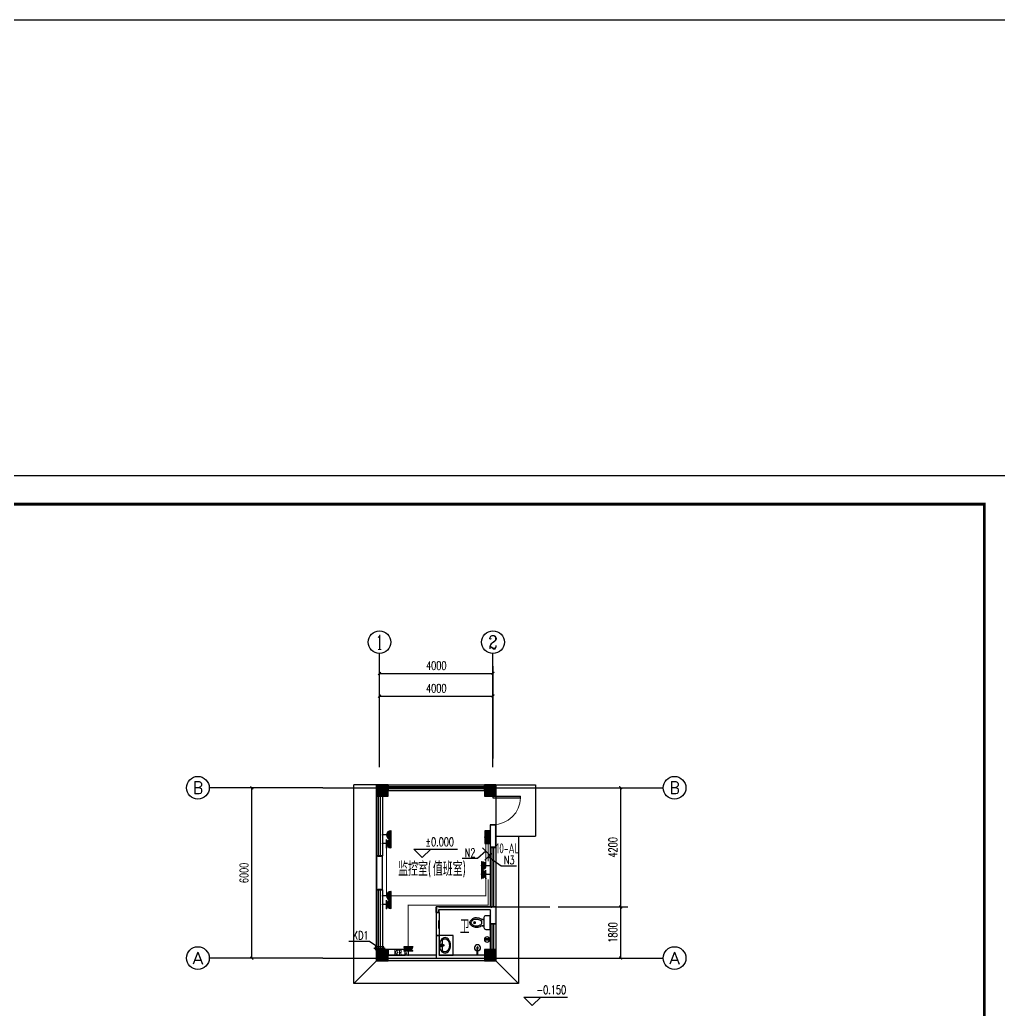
# Model space of a CAD drawing. Extents: x 5600590 to 5949977, y -428435 to -354779.
# Drawn here: x 5751979 to 5786498, y -389676 to -354779 of the extents above; entities that cross this region are included whole.
import ezdxf
from ezdxf.enums import TextEntityAlignment as Align

# ---------------------------------------------------------------- set-up
doc = ezdxf.new("R2010")
doc.units = 0
doc.header["$LTSCALE"] = 1000
doc.header["$MEASUREMENT"] = 0
doc.linetypes.add('DASH', pattern=[0.35, 0.25, -0.1])
doc.layers.get('0').update_dxf_attribs({"linetype": 'CONTINUOUS'})
doc.layers.get('Defpoints').update_dxf_attribs({"linetype": 'CONTINUOUS'})
for name, color, linetype in [('AXIS_TEXT', 7, 'CONTINUOUS'), ('DIM-照明', 3, 'CONTINUOUS'), ('EQUIP-插座', 3, 'CONTINUOUS'), ('EQUIP-箱柜', 3, 'CONTINUOUS'), ('KD', 191, 'CONTINUOUS'), ('PUB_HATCH', 8, 'CONTINUOUS'), ('PUB_TITLE', 4, 'CONTINUOUS'), ('TEL_TEXT', 7, 'CONTINUOUS'), ('WIRE-照明', 1, 'CONTINUOUS'), ('卫厨', 253, 'CONTINUOUS'), ('厨卫布置', 6, 'CONTINUOUS'), ('建筑底图', 251, 'CONTINUOUS'), ('电气文字', 7, 'CONTINUOUS')]:
    doc.layers.add(name, color=color, linetype=linetype)
doc.styles.add('_TCH_AXIS', font='COMPLEX', dxfattribs={"bigfont": 'GBCBIG'})
doc.styles.add('_TCH_DIM', font='SIMPLEX', dxfattribs={"bigfont": 'GBCBIG'})
doc.styles.add('_TCH_DIM_T3', font='SIMPLEX', dxfattribs={"width": 0.705882, "bigfont": 'GBCBIG'})
doc.styles.add('_TCH_LABEL', font='COMPLEX', dxfattribs={"bigfont": 'GBCBIG'})
doc.styles.add('_TEL_DIM', font='sceie.shx', dxfattribs={"width": 0.8, "height": 3.5, "bigfont": 'sceic.shx'})
doc.styles.add('COMPLEX', font='COMPLEX')
doc.styles.add('DIM_FONT', font='SIMPLEX', dxfattribs={"width": 0.7, "bigfont": 'GBCBIG'})
doc.styles.add('SCEI', font='sceie.shx', dxfattribs={"width": 0.75, "bigfont": 'sceic.shx'})
doc.styles.add('schuco', font='sceie.shx', dxfattribs={"width": 0.7, "bigfont": 'sceic.shx'})
doc.dimstyles.new('_TCH_ARCH&&100', dxfattribs={"dimtxt": 297.5, "dimasz": 100, "dimexe": 250, "dimexo": 300, "dimgap": 126.25, "dimtad": 1, "dimdec": 0, "dimzin": 0, "dimdsep": 46, "dimtxsty": '_TCH_DIM_T3', "dimblk": 'ARCHTICK', "dimcen": 0.09, "dimclrt": 7, "dimazin": 2, "dimtfac": 1, "dimtdec": 0, "dimtix": 1, "dimtmove": 2, "dimatfit": 3, "dimfxl": 0, "dimtolj": 1, "dimtzin": 0, "dimarcsym": 0})

# ---------------------------------------------------------------- blocks, each defined once
blk = doc.blocks.new('_AXISO')
blk.add_circle((0, 0), 0.5)
at = {"layer": 'AXIS_TEXT', "style": 'COMPLEX', "width": 1.041667}
blk.add_attdef('A', text='', height=0.56, dxfattribs=at).set_placement((-0.25, -0.28), (0.25, -0.28), align=Align.FIT)
blk = doc.blocks.new('$TwtSys$00000139')
at = {"color": 7}
for p, q in [((-19, 92, 0), (-19, -92, 0)), ((19, 92, 0), (19, -92, 0))]:
    blk.add_line(p, q, dxfattribs=at)
blk.add_circle((0, 0, 0), 93.8)
blk = doc.blocks.new('$plan$00000379')
at = {"layer": '卫厨'}
for p, q in [((-575, 18), (-536, 18)), ((-572, 18), (-572, 18)), ((-536, -22), (-576, -21))]:
    blk.add_line(p, q, dxfattribs=at)
for points in [[(-285, -110, -0.082371), (-434, -171, -0.174047), (-592, -152, -0.152847), (-702, -46, -0.25487), (-702, 46, -0.135193), (-607, 144, -0.19268), (-434, 171, -0.066715), (-320, 128, 0.008412), (-285, 110), (-220, 110), (-220, -110)], [(-307, -1, -0.073764), (-317, -64, -0.219411), (-337, -85, -0.018016), (-436, -122, -0.163008), (-533, -122, -0.084559), (-606, -92, -0.185519), (-666, -26, -0.252786), (-658, 39, -0.083694), (-606, 90, -0.078323), (-556, 115, -0.086951), (-477, 126, -0.071278), (-416, 114, -0.021719), (-371, 97, 0.016169), (-337, 83, -0.158768), (-324, 73, -0.168814), (-308, 12)]]:
    blk.add_lwpolyline(points, format="xyb", close=True, dxfattribs=at)
for points in [[(-220, 110), (-285, 110)], [(-220, 175), (-220, -175)], [(0, 240), (-155, 240)], [(0, -240), (0, 240)], [(-285, -110), (-220, -110)], [(-155, -240), (0, -240)]]:
    blk.add_lwpolyline(points, dxfattribs=at)
for points in [[(-155, 240, 0.414214), (-220, 175, 0.414214)], [(-220, -175, 0.414214), (-155, -240, 0.414214)]]:
    blk.add_lwpolyline(points, format="xyb", dxfattribs=at)
for centre, radius, start, end in [((-549, -3), 33.2, 100.0495, 259.9505), ((-536, -2), 20, 270, 90)]:
    blk.add_arc(centre, radius, start, end, dxfattribs=at)
blk = doc.blocks.new('$plan$00001626')
at = {"layer": '卫厨'}
blk.add_line((-10, 0), (10, 0), dxfattribs=at)
for points in [[(-124, 0), (133, 0)], [(-10, 0), (-10, -263)], [(10, 0), (10, -263)]]:
    blk.add_lwpolyline(points, dxfattribs=at)
for centre, radius, start, end in [((0, -262), 108, 95.306, 84.694), ((0, -262), 28.3, 110.6725, 69.3275), ((0, -260), 10.5, 197.2381, 342.7619)]:
    blk.add_arc(centre, radius, start, end, dxfattribs=at)
blk = doc.blocks.new('$lvtry$00000195')
at = {"color": 0}
for p, q in [((-165, -91), (-34, -91)), ((-17, -58), (-17, -48)), ((-16, -91), (-11, -91)), ((11, -91), (165, -91)), ((17, -58), (17, -48))]:
    blk.add_line(p, q, dxfattribs=at)
blk.add_lwpolyline([(273, -195, -0.132138), (254, -266, -0.106661), (193, -332, -0.083339), (108, -374, -0.072039), (0, -389, -0.072039), (-108, -374, -0.083339), (-193, -332, -0.106661), (-254, -266, -0.132138), (-273, -195, -0.132138), (-254, -124, -0.106661), (-193, -57, -0.083339), (-108, -16, -0.072039), (0, 0, -0.072039), (108, -16, -0.083339), (193, -57, -0.106661), (254, -124, -0.132138)], format="xyb", close=True, dxfattribs=at)
blk.add_circle((0, -58), 16.7, dxfattribs=at)
for centre, radius, start, end in [((-131, -195), 101, 149.8906, 180), ((-131, -195), 101, 180, 210.1094), ((-68, -231), 174, 128.9257, 149.8906), ((-68, -158), 174, 210.1094, 234.4623), ((-165, -111), 20, 90, 128.9257), ((-27, -100), 245, 234.4623, 253.5183), ((0, -9), 340, 253.5183, 270), ((-40, -49), 10.1, 106.6096, 258.1648), ((-64, 218), 259, 274.7069, 282.3732), ((-75, -228), 173, 71.36, 79.1873), ((-29, -95), 6.77, 155.344, 308.3224), ((-171, 3), 166, 324.8411, 338.1337), ((-171, 3), 170, 324.8411, 331.3523), ((-29, -95), 3.37, 155.344, 308.3224), ((100, -210), 170, 132.3141, 138.8253), ((100, -210), 166, 125.5327, 138.8253), ((0, -131), 25, 112.516, 67.484), ((-12, -74), 10.6, 201.8924, 261.774), ((0, -48), 16.7, 0, 180), ((-381, -131), 372, 2.3982, 6.7627), ((0, -111), 9.9, 201.7837, 338.2163), ((0, -9), 340, 270, 286.4817), ((64, 218), 259, 257.6268, 265.2931), ((381, -131), 372, 170.1008, 177.6018), ((75, -228), 173, 100.8127, 110.4191), ((40, -49), 10.1, 281.8352, 73.3904), ((27, -100), 245, 286.4817, 305.5377), ((165, -111), 20, 51.0743, 90), ((165, -111), 20, 51.0743, 90), ((68, -158), 174, 305.5377, 329.8906), ((68, -231), 174, 30.1094, 51.0743), ((131, -195), 101, 0, 30.1094), ((131, -195), 101, 329.8906, 0)]:
    blk.add_arc(centre, radius, start, end, dxfattribs=at)
for p in [(0, -58), (0, -131)]:
    blk.add_point(p, dxfattribs=at)
blk = doc.blocks.new('2sgfsgfgsfdgfsdgsdgfs')
at = {"layer": '厨卫布置'}
blk.add_lwpolyline([(0, -600), (200, -600), (200, 0), (0, 0)], close=True, dxfattribs=at)
at = {"layer": '厨卫布置', "style": 'DIM_FONT', "width": 0.5625}
blk.add_text('KFR', height=150, rotation=90, dxfattribs=at).set_placement((177, -383))
blk = doc.blocks.new('kk')
at = {"linetype": 'DASH', "ltscale": 0.5}
blk.add_wipeout([(-50, -150), (-50, 150), (50, 150), (50, -150)], dxfattribs=at).dxf.layer = 'KD'
at = {"layer": 'KD', "linetype": 'DASH', "ltscale": 0.5}
blk.add_line((0, -200), (0, 200), dxfattribs=at)
blk.add_lwpolyline([(-50, -150), (-50, 150), (50, 150), (50, -150)], close=True, dxfattribs=at)
at = {"layer": 'KD'}
blk.add_lwpolyline([(-50, -150), (-50, 150), (50, 150), (50, -150)], close=True, dxfattribs=at)
blk = doc.blocks.new('_ArchTick')
at = {"color": 0, "linetype": 'ByBlock', "const_width": 0.4}
blk.add_lwpolyline([(-0.5, -0.5), (0.5, 0.5)], dxfattribs=at)
blk = doc.blocks.new('*D83')
at = {"layer": 'Defpoints', "color": 0, "transparency": 16777216}
for p in [(5768657, -377808), (5764657, -381108), (5768657, -381108)]:
    blk.add_point(p, dxfattribs=at)
at = {"layer": '建筑底图', "color": 0, "lineweight": -2, "transparency": 16777216}
for p, q in [((5764657, -380808), (5764657, -377558)), ((5768657, -380808), (5768657, -377558)), ((5764657, -377808), (5768657, -377808))]:
    blk.add_line(p, q, dxfattribs=at)
at = {"layer": '建筑底图', "color": 0, "lineweight": -2, "transparency": 16777216, "xscale": 100, "yscale": 100, "zscale": 100, "rotation": 180}
blk.add_blockref('_ArchTick', (5764657, -377808), dxfattribs=at)
at = {"layer": '建筑底图', "color": 0, "lineweight": -2, "transparency": 16777216, "xscale": 100, "yscale": 100, "zscale": 100}
blk.add_blockref('_ArchTick', (5768657, -377808), dxfattribs=at)
at = {"layer": '建筑底图', "color": 7, "transparency": 16777216, "insert": (5766657, -377533), "char_height": 297.5, "attachment_point": 5, "style": '_TCH_DIM_T3'}
blk.add_mtext('\\A1;4000', dxfattribs=at)
blk = doc.blocks.new('*D84')
at = {"layer": 'Defpoints', "color": 0, "transparency": 16777216}
for p in [(5768657, -378608), (5764657, -381108), (5768657, -381108)]:
    blk.add_point(p, dxfattribs=at)
at = {"layer": '建筑底图', "color": 0, "lineweight": -2, "transparency": 16777216}
for p, q in [((5764657, -380808), (5764657, -378358)), ((5764657, -378608), (5768657, -378608)), ((5768657, -380808), (5768657, -378358))]:
    blk.add_line(p, q, dxfattribs=at)
at = {"layer": '建筑底图', "color": 0, "lineweight": -2, "transparency": 16777216, "xscale": 100, "yscale": 100, "zscale": 100, "rotation": 180}
blk.add_blockref('_ArchTick', (5764657, -378608), dxfattribs=at)
at = {"layer": '建筑底图', "color": 0, "lineweight": -2, "transparency": 16777216, "xscale": 100, "yscale": 100, "zscale": 100}
blk.add_blockref('_ArchTick', (5768657, -378608), dxfattribs=at)
at = {"layer": '建筑底图', "color": 7, "transparency": 16777216, "insert": (5766657, -378333), "char_height": 297.5, "attachment_point": 5, "style": '_TCH_DIM_T3'}
blk.add_mtext('\\A1;4000', dxfattribs=at)
blk = doc.blocks.new('*D89')
at = {"layer": 'Defpoints', "color": 0, "transparency": 16777216}
for p in [(5760157, -381839), (5762657, -381839), (5762657, -387839)]:
    blk.add_point(p, dxfattribs=at)
at = {"layer": '建筑底图', "color": 0, "lineweight": -2, "transparency": 16777216}
for p, q in [((5762357, -381839), (5759907, -381839)), ((5760157, -387839), (5760157, -381839)), ((5762357, -387839), (5759907, -387839))]:
    blk.add_line(p, q, dxfattribs=at)
at = {"layer": '建筑底图', "color": 0, "lineweight": -2, "transparency": 16777216, "xscale": 100, "yscale": 100, "zscale": 100}
for p, rotation in [((5760157, -381839), 90), ((5760157, -387839), 270)]:
    blk.add_blockref('_ArchTick', p, dxfattribs=dict(at, rotation=rotation))
at = {"layer": '建筑底图', "color": 7, "transparency": 16777216, "insert": (5759882, -384839), "char_height": 297.5, "attachment_point": 5, "rotation": 90, "style": '_TCH_DIM_T3'}
blk.add_mtext('\\A1;6000', dxfattribs=at)
blk = doc.blocks.new('*D90')
at = {"layer": 'Defpoints', "color": 0, "transparency": 16777216}
for p in [(5770657, -386039), (5773157, -386039), (5770657, -387839)]:
    blk.add_point(p, dxfattribs=at)
at = {"layer": '建筑底图', "color": 0, "lineweight": -2, "transparency": 16777216}
for p, q in [((5770957, -386039), (5773407, -386039)), ((5773157, -387839), (5773157, -386039)), ((5770957, -387839), (5773407, -387839))]:
    blk.add_line(p, q, dxfattribs=at)
at = {"layer": '建筑底图', "color": 0, "lineweight": -2, "transparency": 16777216, "xscale": 100, "yscale": 100, "zscale": 100}
for p, rotation in [((5773157, -386039), 90), ((5773157, -387839), 270)]:
    blk.add_blockref('_ArchTick', p, dxfattribs=dict(at, rotation=rotation))
at = {"layer": '建筑底图', "color": 7, "transparency": 16777216, "insert": (5772882, -386939), "char_height": 297.5, "attachment_point": 5, "rotation": 90, "style": '_TCH_DIM_T3'}
blk.add_mtext('\\A1;1800', dxfattribs=at)
blk = doc.blocks.new('*D91')
at = {"layer": 'Defpoints', "color": 0, "transparency": 16777216}
for p in [(5770657, -381839), (5773157, -381839), (5770657, -386039)]:
    blk.add_point(p, dxfattribs=at)
at = {"layer": '建筑底图', "color": 0, "lineweight": -2, "transparency": 16777216}
for p, q in [((5770957, -381839), (5773407, -381839)), ((5773157, -386039), (5773157, -381839)), ((5770957, -386039), (5773407, -386039))]:
    blk.add_line(p, q, dxfattribs=at)
at = {"layer": '建筑底图', "color": 0, "lineweight": -2, "transparency": 16777216, "xscale": 100, "yscale": 100, "zscale": 100}
for p, rotation in [((5773157, -381839), 90), ((5773157, -386039), 270)]:
    blk.add_blockref('_ArchTick', p, dxfattribs=dict(at, rotation=rotation))
at = {"layer": '建筑底图', "color": 7, "transparency": 16777216, "insert": (5772882, -383939), "char_height": 297.5, "attachment_point": 5, "rotation": 90, "style": '_TCH_DIM_T3'}
blk.add_mtext('\\A1;4200', dxfattribs=at)
blk = doc.blocks.new('$WINLIB2D$00000001')
at = {"color": 0}
for points in [[(-0.5, 0.5), (-0.5, -0.5)], [(-0.5, 0.5), (0.5, 0.5)], [(0.5, -0.5), (0.5, 0.5)], [(0.5, 0.167), (-0.5, 0.167)], [(0.5, -0.167), (-0.5, -0.167)], [(-0.5, -0.5), (0.5, -0.5)]]:
    blk.add_lwpolyline(points, dxfattribs=at)
blk = doc.blocks.new('$DorLib2D$00000129')
at = {"color": 0, "linetype": 'Continuous'}
for p, q in [((-0.5, 0.545), (-0.5, 0.687)), ((-0.5, 0.687), (0.5, 0.687)), ((0.5, 0.545), (-0.5, 0.545)), ((-0.5, 0.5), (-0.5, 0.545)), ((-0.2, 0.437), (0.158, 0.437)), ((0.08, 0.341), (0.08, 0.437)), ((0.158, 0.437), (0.08, 0.341)), ((0.5, 0.687), (0.5, 0.545)), ((0.5, 0.5), (0.5, 0.545))]:
    blk.add_line(p, q, dxfattribs=at)
blk = doc.blocks.new('$DorLib2D$00000001')
for p, q in [((0.45, 0.975), (0.5, 0.975)), ((0.45, 0), (0.45, 0.975)), ((0.5, 0), (0.5, 0.975)), ((0.5, 0), (0.45, 0))]:
    blk.add_line(p, q)
at = {"lineweight": 13}
blk.add_arc((0.475, 0), 0.975, 91.4693, 180, dxfattribs=at)
blk = doc.blocks.new('_FZH')
blk.add_lwpolyline([(-0.5, -0.5), (0.5, -0.5), (0.5, 0.5), (-0.5, 0.5)], close=True)
at = {"layer": 'PUB_HATCH'}
blk.add_solid([(-0.5, -0.5), (0.5, -0.5), (-0.5, 0.5), (0.5, 0.5)], dxfattribs=at)
blk = doc.blocks.new('$equip$00001848')
for p, q in [((-0.5, 1.05), (-0.5, 1)), ((-0.5, 1), (0.5, 1)), ((0, 0.5), (0, 0)), ((0.5, 1.05), (0.5, 1)), ((0.51, 1.05), (0.51, 1)), ((0.51, 1), (1.51, 1)), ((1.51, 0.5), (0.51, 0.5)), ((1.01, 0.5), (1.01, 0)), ((1.51, 1.05), (1.51, 1))]:
    blk.add_line(p, q)
for centre in [(0, 1), (1.01, 1)]:
    blk.add_arc(centre, 0.5, 180, 0)
for p in [(0, 1), (0, 0), (1.01, 1), (1.01, 0), (1.51, 0.5)]:
    blk.add_point(p)
for points in [[(0.43, 0.75), (-0.43, 0.75), (0.5, 1), (-0.5, 1)], [(0.25, 0.57), (-0.25, 0.57), (0.43, 0.75), (-0.43, 0.75)], [(0, 0.5), (0, 0.5), (0.25, 0.57), (-0.25, 0.57)], [(1.45, 0.75), (0.58, 0.75), (1.51, 1), (0.51, 1)], [(1.26, 0.57), (0.76, 0.57), (1.45, 0.75), (0.58, 0.75)], [(1.01, 0.5), (1.01, 0.5), (1.26, 0.57), (0.76, 0.57)]]:
    blk.add_solid(points)
at = {"layer": 'TEL_TEXT', "style": '_TEL_DIM', "flags": 1}
blk.add_attdef('A', text='', height=0.00002, dxfattribs=at).set_placement((0, 0), align=Align.MIDDLE_CENTER)
blk = doc.blocks.new('$equip$00001764')
for p, q in [((-0.5, 1.05), (-0.5, 1)), ((-0.5, 1), (0.5, 1)), ((0.5, 0.5), (-0.5, 0.5)), ((0, 0.5), (0, 0)), ((0.5, 1.05), (0.5, 1))]:
    blk.add_line(p, q)
blk.add_arc((0, 1), 0.5, 180, 0)
for p in [(-0.5, 0.5), (0, 0), (0.5, 0.5)]:
    blk.add_point(p)
for points in [[(0.43, 0.75), (-0.43, 0.75), (0.5, 1), (-0.5, 1)], [(0.25, 0.57), (-0.25, 0.57), (0.43, 0.75), (-0.43, 0.75)], [(0, 0.5), (0, 0.5), (0.25, 0.57), (-0.25, 0.57)]]:
    blk.add_solid(points)
at = {"color": 7, "style": '_TEL_DIM'}
blk.add_attdef('$TEXT$', text='', height=0.4, dxfattribs=at).set_placement((0.3, 0.21), align=Align.MIDDLE_CENTER)
at = {"color": 7, "style": '_TEL_DIM', "flags": 1}
blk.add_attdef('A', text='', height=0.00002, dxfattribs=at).set_placement((0, 0), align=Align.MIDDLE_CENTER)
blk = doc.blocks.new('*X111')
at = {"color": 0}
for p, q in [((-250, 33), (-83, 200)), ((-250, 68), (-118, 200)), ((-250, 104), (-154, 200)), ((-250, 139), (-189, 200)), ((-250, 174), (-224, 200)), ((-247, 0), (-47, 200)), ((-212, 0), (-12, 200)), ((-177, 0), (23, 200)), ((-141, 0), (59, 200)), ((-106, 0), (94, 200)), ((-71, 0), (129, 200)), ((-35, 0), (165, 200)), ((0, 0), (200, 200)), ((35, 0), (235, 200)), ((71, 0), (250, 179)), ((106, 0), (250, 144)), ((141, 0), (250, 109)), ((177, 0), (250, 73)), ((212, 0), (250, 38)), ((247, 0), (250, 3))]:
    blk.add_line(p, q, dxfattribs=at)
blk = doc.blocks.new('$equip$00002943')
for p, q in [((-0.75, 0.6), (-0.75, 0)), ((0.75, 0.6), (-0.75, 0.6)), ((-0.75, 0), (0.75, 0)), ((0.75, 0), (0.75, 0.6))]:
    blk.add_line(p, q)
for points, const_width in [([(-0.75, 0.3), (0.75, 0.3)], 0.6), ([(-0.75, 0.6), (-0.75, 0), (0.75, 0), (0.75, 0.6), (-0.75, 0.6), (-0.75, 0)], 0.0667)]:
    blk.add_lwpolyline(points, dxfattribs=dict(const_width=const_width))
for p in [(-0.75, 0.3), (0, 0.6), (0, 0), (0.75, 0.3)]:
    blk.add_point(p)
at = {"xscale": 0.00300000000061118, "yscale": 0.00300000000061118, "zscale": 0.00300000000061118}
blk.add_blockref('*X111', (0, 0), dxfattribs=at)
at = {"color": 7, "style": '_TEL_DIM', "flags": 1}
for tag in ['A', 'REMARK']:
    blk.add_attdef(tag, text='', height=0.00002, dxfattribs=at).set_placement((0, 0), align=Align.MIDDLE_CENTER)

msp = doc.modelspace()

# ---------------------------------------------------------------- hatches: boundary and pattern name
at = {"layer": '建筑底图'}
for points in [[(5764956.6, -381739.4), (5764556.6, -381739.4), (5764596.6, -381779.4), (5764916.6, -381779.4)], [(5764556.6, -381739.4), (5764556.6, -382139.4), (5764596.6, -382099.4), (5764596.6, -381779.4)], [(5764956.6, -382139.4), (5764956.6, -381739.4), (5764916.6, -381779.4), (5764916.6, -382099.4)], [(5768756.6, -381739.4), (5768356.6, -381739.4), (5768396.6, -381779.4), (5768716.6, -381779.4)], [(5768356.6, -381739.4), (5768356.6, -382139.4), (5768396.6, -382099.4), (5768396.6, -381779.4)], [(5768756.6, -382139.4), (5768756.6, -381739.4), (5768716.6, -381779.4), (5768716.6, -382099.4)], [(5764556.6, -382139.4), (5764956.6, -382139.4), (5764916.6, -382099.4), (5764596.6, -382099.4)], [(5768356.6, -382139.4), (5768756.6, -382139.4), (5768716.6, -382099.4), (5768396.6, -382099.4)], [(5768556.6, -383139.4), (5768556.6, -383939.4), (5768596.6, -383899.4), (5768596.6, -383179.4)], [(5768756.6, -383139.4), (5768556.6, -383139.4), (5768596.6, -383179.4), (5768716.6, -383179.4)], [(5768756.6, -383939.4), (5768756.6, -383139.4), (5768716.6, -383179.4), (5768716.6, -383899.4)], [(5768556.6, -383939.4), (5768756.6, -383939.4), (5768716.6, -383899.4), (5768596.6, -383899.4)], [(5764756.6, -384239.4), (5764556.6, -384239.4), (5764596.6, -384279.4), (5764716.6, -384279.4)], [(5764556.6, -384239.4), (5764556.6, -385439.4), (5764596.6, -385399.4), (5764596.6, -384279.4)], [(5764756.6, -385439.4), (5764756.6, -384239.4), (5764716.6, -384279.4), (5764716.6, -385399.4)], [(5764556.6, -385439.4), (5764756.6, -385439.4), (5764716.6, -385399.4), (5764596.6, -385399.4)], [(5768556.6, -386039.4), (5766656.6, -386039.4), (5766696.6, -386079.4), (5768596.6, -386079.4)], [(5766656.6, -386239.4), (5766656.6, -386039.4), (5766696.6, -386079.4), (5766696.6, -386239.4)], [(5766656.6, -386239.4), (5766756.6, -386239.4), (5766756.6, -386199.4), (5766656.6, -386199.4)], [(5768556.6, -386139.4), (5766756.6, -386139.4), (5766716.6, -386099.4), (5768596.6, -386099.4)], [(5766756.6, -386239.4), (5766756.6, -386139.4), (5766716.6, -386099.4), (5766716.6, -386239.4)], [(5768556.6, -386039.4), (5768596.6, -386079.4), (5768716.6, -386039.4)], [(5768556.6, -386139.4), (5768556.6, -386639.4), (5768596.6, -386639.4), (5768596.6, -386099.4)], [(5768756.6, -386039.4), (5768756.6, -386639.4), (5768716.6, -386639.4), (5768716.6, -386039.4)], [(5768756.6, -386639.4), (5768556.6, -386639.4), (5768556.6, -386599.4), (5768756.6, -386599.4)], [(5766656.6, -387039.4), (5766656.6, -387739.4), (5766696.6, -387779.4), (5766696.6, -387039.4)], [(5766756.6, -387039.4), (5766656.6, -387039.4), (5766656.6, -387079.4), (5766756.6, -387079.4)], [(5766756.6, -387039.4), (5766756.6, -387739.4), (5766716.6, -387779.4), (5766716.6, -387039.4)], [(5768756.6, -387539.4), (5768356.6, -387539.4), (5768396.6, -387579.4), (5768716.6, -387579.4)], [(5768356.6, -387539.4), (5768356.6, -387939.4), (5768396.6, -387899.4), (5768396.6, -387579.4)], [(5768756.6, -387939.4), (5768756.6, -387539.4), (5768716.6, -387579.4), (5768716.6, -387899.4)], [(5764556.6, -387939.4), (5764956.6, -387939.4), (5764916.6, -387899.4), (5764596.6, -387899.4)], [(5764956.6, -387739.4), (5764956.6, -387779.4), (5766696.6, -387779.4), (5766656.6, -387739.4)], [(5764956.6, -387899.4), (5764956.6, -387939.4), (5766656.6, -387939.4), (5766656.6, -387899.4)], [(5767156.6, -387939.4), (5766656.6, -387939.4), (5766656.6, -387899.4), (5767156.6, -387899.4)], [(5767156.6, -387739.4), (5766756.6, -387739.4), (5766716.6, -387779.4), (5767156.6, -387779.4)], [(5768356.6, -387779.4), (5768356.6, -387739.4), (5767156.6, -387739.4), (5767156.6, -387779.4)], [(5768356.6, -387939.4), (5768356.6, -387899.4), (5767156.6, -387899.4), (5767156.6, -387939.4)], [(5768356.6, -387939.4), (5768756.6, -387939.4), (5768716.6, -387899.4), (5768396.6, -387899.4)]]:
    msp.add_hatch(color=256, dxfattribs=at).paths.add_polyline_path(points)

# ---------------------------------------------------------------- linework, layer by layer
at = {"layer": 'DIM-照明', "color": 0}
for p, q in [((5768530.3, -384198.4), (5768282.8, -383950.9)), ((5768615.3, -384138.4), (5768367.8, -384385.9))]:
    msp.add_line(p, q, dxfattribs=at)
for points in [[(5768406.6, -384074.6), (5768107.6, -384328.7)], [(5768107.6, -384328.7), (5767572.6, -384328.7)], [(5768491.6, -384262.1), (5768949.4, -384586.1)], [(5768949.4, -384586.1), (5769484.4, -384586.1)]]:
    msp.add_lwpolyline(points, dxfattribs=at)
at = {"layer": 'PUB_TITLE', "color": 4}
msp.add_lwpolyline([(5727572.9, -412847.7), (5786972.9, -412847.7), (5786972.9, -370847.7), (5727572.9, -370847.7)], close=True, dxfattribs=at)
at = {"layer": 'PUB_TITLE', "color": 4, "const_width": 100}
msp.add_lwpolyline([(5730072.9, -411847.7), (5785972.9, -411847.7), (5785972.9, -371847.7), (5730072.9, -371847.7)], close=True, dxfattribs=at)
at = {"layer": 'WIRE-照明', "color": 1, "const_width": 35}
for points in [[(5768406.6, -384581.6), (5768406.6, -383805.7)], [(5768491.6, -384427.6), (5768491.6, -383805.7)], [(5764906.6, -385643.8), (5764906.6, -383956.8)], [(5765056.6, -385643.8), (5768406.6, -385643.8), (5768406.6, -385037.4)], [(5768491.6, -385066), (5768491.6, -385979.2), (5765672.5, -385979.2), (5765672.5, -387440.3)]]:
    msp.add_lwpolyline(points, dxfattribs=at)
at = {"layer": '建筑底图'}
for p, q in [((5764656.6, -381107.7), (5764656.6, -377107.7)), ((5768656.6, -381107.7), (5768656.6, -377107.7)), ((5764556.6, -381739.4), (5763756.6, -381739.4)), ((5763756.6, -388739.4), (5763756.6, -381739.4)), ((5768756.6, -381739.4), (5770156.6, -381739.4)), ((5770156.6, -381739.4), (5770156.6, -383539.4)), ((5762656.6, -381839.4), (5758656.6, -381839.4)), ((5762656.6, -381839.4), (5770656.6, -381839.4)), ((5770656.6, -381839.4), (5774656.6, -381839.4)), ((5768756.6, -382139.4), (5768756.6, -383139.4)), ((5768556.6, -383139.4), (5768556.6, -383939.4)), ((5768756.6, -383139.4), (5768556.6, -383139.4)), ((5768756.6, -383939.4), (5768756.6, -383139.4)), ((5768756.6, -383539.4), (5770156.6, -383539.4)), ((5769556.6, -383539.4), (5769556.6, -388739.4)), ((5766164, -384298.2), (5765864, -383998.2)), ((5765864, -383998.2), (5767404.2, -383998.2)), ((5766164, -384298.2), (5766464, -383998.2)), ((5768556.6, -383939.4), (5768756.6, -383939.4)), ((5764756.6, -384239.4), (5764556.6, -384239.4)), ((5764556.6, -384239.4), (5764556.6, -385439.4)), ((5764756.6, -385439.4), (5764756.6, -384239.4)), ((5764556.6, -385439.4), (5764756.6, -385439.4)), ((5766656.6, -386039.4), (5766656.6, -387839.4)), ((5768556.6, -386039.4), (5766656.6, -386039.4)), ((5766656.6, -386239.4), (5766656.6, -386039.4)), ((5766656.6, -386239.4), (5766756.6, -386239.4)), ((5766756.6, -386039.4), (5770656.6, -386039.4)), ((5768556.6, -386139.4), (5766756.6, -386139.4)), ((5766756.6, -386239.4), (5766756.6, -386139.4)), ((5768556.6, -386039.4), (5768756.6, -386039.4)), ((5768556.6, -386139.4), (5768556.6, -386639.4)), ((5768756.6, -386039.4), (5768756.6, -386639.4)), ((5764556.6, -386539.4), (5764526.6, -386539.4)), ((5768756.6, -386639.4), (5768556.6, -386639.4)), ((5766656.6, -387039.4), (5766656.6, -387739.4)), ((5766756.6, -387039.4), (5766656.6, -387039.4)), ((5766756.6, -387039.4), (5766756.6, -387739.4)), ((5762656.6, -387839.4), (5758656.6, -387839.4)), ((5762656.6, -387839.4), (5770656.6, -387839.4)), ((5764556.6, -387939.4), (5763756.6, -388739.4)), ((5766656.6, -387739.4), (5764956.6, -387739.4)), ((5766656.6, -387939.4), (5764956.6, -387939.4)), ((5767156.6, -387939.4), (5766656.6, -387939.4)), ((5767156.6, -387739.4), (5766756.6, -387739.4)), ((5768356.6, -387739.4), (5767156.6, -387739.4)), ((5768356.6, -387939.4), (5767156.6, -387939.4)), ((5768756.6, -387939.4), (5769556.6, -388739.4)), ((5770656.6, -387839.4), (5774656.6, -387839.4)), ((5769556.6, -388739.4), (5763756.6, -388739.4)), ((5770040.5, -389513), (5769740.5, -389213)), ((5769740.5, -389213), (5771280.7, -389213)), ((5770040.5, -389513), (5770340.5, -389213))]:
    msp.add_line(p, q, dxfattribs=at)
msp.add_lwpolyline([(5764556.6, -387939.4), (5764556.6, -381739.4), (5768756.6, -381739.4), (5768756.6, -387939.4)], close=True, dxfattribs=at)
for points in [[(5763571.9, -387249.7), (5764304.2, -387249.7), (5764666.4, -387489.4)], [(5766756.6, -387739.4), (5767256.6, -387739.4), (5767256.6, -387039.4), (5766756.6, -387039.4)]]:
    msp.add_lwpolyline(points, dxfattribs=at)
at = {"layer": '建筑底图', "const_width": 40}
msp.add_lwpolyline([(5764649.8, -387478.3, 1), (5764683.1, -387500.4, 1)], format="xyb", close=True, dxfattribs=at)

# ---------------------------------------------------------------- block references
at = {"layer": 'EQUIP-插座', "yscale": 300, "zscale": 300}
for p, xscale, rotation in [((5764756.6, -383503.1), 300, 270), ((5768556.6, -384583.6), -300, 90), ((5764756.6, -385643.8), 300, 270)]:
    msp.add_blockref('$equip$00001848', p, dxfattribs=dict(at, xscale=xscale, rotation=rotation))
at = {"layer": 'EQUIP-插座'}
ref = msp.add_blockref('$equip$00001764', (5765672.5, -387740.3), dxfattribs=dict(at, xscale=-300, yscale=300, zscale=300))
ref.add_attrib('$TEXT$', 'K', dxfattribs={"layer": '0', "color": 7, "height": 120, "rotation": 180, "style": '_TEL_DIM'}).set_placement((5765581.6, -387681.3), align=Align.MIDDLE_CENTER)
at = {"layer": 'EQUIP-箱柜', "xscale": 300, "yscale": 300, "zscale": 300, "rotation": 90}
msp.add_blockref('$equip$00002943', (5768552.9, -383580.7), dxfattribs=at)
at = {"layer": '建筑底图'}
ref = msp.add_blockref('_AXISO', (5764656.6, -376707.7), dxfattribs=dict(at, xscale=800, yscale=800, zscale=800))
ref.add_attrib('A', '1', dxfattribs={"layer": 'AXIS_TEXT', "color": 0, "height": 514.7, "style": '_TCH_AXIS'}).set_placement((5764546.3, -376965.1), (5764766.9, -376965.1), align=Align.FIT)
ref = msp.add_blockref('_AXISO', (5768656.6, -376707.7), dxfattribs=dict(at, xscale=800, yscale=800, zscale=800))
ref.add_attrib('A', '2', dxfattribs={"layer": 'AXIS_TEXT', "color": 0, "height": 465.9, "style": '_TCH_AXIS'}).set_placement((5768501.3, -376940.7), (5768811.9, -376940.7), align=Align.FIT)
ref = msp.add_blockref('_AXISO', (5758256.6, -381839.4), dxfattribs=dict(at, xscale=800, yscale=800, zscale=800))
ref.add_attrib('A', 'B', dxfattribs={"layer": 'AXIS_TEXT', "color": 0, "height": 435.3, "style": '_TCH_AXIS'}).set_placement((5758080.4, -382057), (5758432.8, -382057), align=Align.FIT)
for name, p, xscale, yscale, zscale, rotation in [('_FZH', (5764756.6, -381939.4), 400, 400, 400, 180), ('_FZH', (5768556.6, -381939.4), 400, 400, 400, 180), ('$WINLIB2D$00000001', (5764656.6, -383189.4), -2100, -200.0000007003546, -2100, 90.00000000007115), ('$DorLib2D$00000001', (5768656.6, -382639.4), -1000, 1000, -1000, 269.9999999727606), ('$WINLIB2D$00000001', (5768656.6, -384989.4), 2100, -200.0000015795231, 2100, 269.9999999727606), ('$DorLib2D$00000129', (5766706.6, -386639.4), -800, 100, -800, 270), ('$WINLIB2D$00000001', (5768656.6, -387089.4), 900, 200, 900, 270), ('_FZH', (5768556.6, -387739.4), 400, 400, 400, 180)]:
    msp.add_blockref(name, p, dxfattribs=dict(at, xscale=xscale, yscale=yscale, zscale=zscale, rotation=rotation))
at = {"layer": '建筑底图', "xscale": 3400, "yscale": 200, "zscale": 3400}
msp.add_blockref('$WINLIB2D$00000001', (5766656.6, -381839.4), dxfattribs=at)
at = {"layer": '建筑底图'}
ref = msp.add_blockref('_AXISO', (5775056.6, -381839.4), dxfattribs=dict(at, xscale=800, yscale=800, zscale=800))
ref.add_attrib('A', 'B', dxfattribs={"layer": 'AXIS_TEXT', "color": 0, "height": 435.3, "style": '_TCH_AXIS'}).set_placement((5774880.4, -382057), (5775232.8, -382057), align=Align.FIT)
at = {"layer": '建筑底图', "xscale": -1, "yscale": -1, "rotation": 180}
msp.add_blockref('$plan$00000379', (5768556.6, -386589.4, 0), dxfattribs=at)
at = {"layer": '建筑底图', "yscale": -1}
for name, p, rotation in [('$lvtry$00000195', (5766771.6, -387391.7), 269.9999999999947), ('$TwtSys$00000139', (5768449.2, -387186), 89.99999999999999)]:
    msp.add_blockref(name, p, dxfattribs=dict(at, rotation=rotation))
at = {"layer": '建筑底图'}
ref = msp.add_blockref('_AXISO', (5758256.6, -387839.4), dxfattribs=dict(at, xscale=800, yscale=800, zscale=800))
ref.add_attrib('A', 'A', dxfattribs={"layer": 'AXIS_TEXT', "color": 0, "height": 425.2, "style": '_TCH_AXIS'}).set_placement((5758074.4, -388052), (5758438.8, -388052), align=Align.FIT)
at = {"layer": '建筑底图', "rotation": 270}
msp.add_blockref('2sgfsgfgsfdgfsdgsdgfs', (5765556.6, -387539.4), dxfattribs=at)
at = {"layer": '建筑底图', "xscale": -1, "yscale": -1}
msp.add_blockref('$plan$00001626', (5768111.2, -387739.4), dxfattribs=at)
at = {"layer": '建筑底图'}
ref = msp.add_blockref('_AXISO', (5775056.6, -387839.4), dxfattribs=dict(at, xscale=800, yscale=800, zscale=800))
ref.add_attrib('A', 'A', dxfattribs={"layer": 'AXIS_TEXT', "color": 0, "height": 425.2, "style": '_TCH_AXIS'}).set_placement((5774874.4, -388052), (5775238.8, -388052), align=Align.FIT)

# ---------------------------------------------------------------- texts
at = {"layer": 'DIM-照明', "color": 7, "style": '_TCH_DIM', "width": 0.705882}
for s, p in [('N2', (5767660.1, -384278.7)), ('N3', (5769036.9, -384536.1))]:
    msp.add_text(s, height=297.5, dxfattribs=at).set_placement(p)
at = {"layer": '建筑底图'}
for s, height, style, width, p in [('%%P0.000', 297.5, '_TCH_DIM', 0.705882, (5766274.2, -383893.2)), ('监控室', 500, 'schuco', 0.7, (5765313.3, -384947.5)), ('(', 500, 'schuco', 0.7, (5766363.3, -384947.5)), ('值班室', 500, 'schuco', 0.7, (5766538.3, -384947.5)), (')', 500, 'schuco', 0.7, (5767588.3, -384947.5)), ('卫', 500, 'schuco', 0.7, (5767483, -386982.3)), ('KD1', 297.5, '_TCH_LABEL', 0.705882, (5763713, -387190.2)), ('-0.150', 297.5, '_TCH_DIM', 0.705882, (5770190.7, -389108))]:
    msp.add_text(s, height=height, dxfattribs=dict(at, style=style, width=width)).set_placement(p)
at = {"layer": '电气文字', "style": 'SCEI', "width": 0.8}
msp.add_text('10-AL', height=350, dxfattribs=at).set_placement((5768759.2, -384148.2))

# ---------------------------------------------------------------- dimensions: what is measured, and where the dimension line sits
at = {"layer": '建筑底图'}
for p1, p2, distance, picture, middle in [((5764656.6, -381107.7), (5768656.6, -381107.7), 3300, '*D83', (5766656.6, -377532.7)), ((5764656.6, -381107.7), (5768656.6, -381107.7), 2500, '*D84', (5766656.6, -378332.7)), ((5762656.6, -387839.4), (5762656.6, -381839.4), 2500, '*D89', (5759881.6, -384839.4)), ((5770656.6, -386039.4), (5770656.6, -381839.4), -2500, '*D91', (5772881.6, -383939.4)), ((5770656.6, -387839.4), (5770656.6, -386039.4), -2500, '*D90', (5772881.6, -386939.4))]:
    dim = msp.add_aligned_dim(p1=p1, p2=p2, distance=distance, dimstyle='_TCH_ARCH&&100', dxfattribs=at)
    dim.commit()
    dim.dimension.update_dxf_attribs({"geometry": picture, "text_midpoint": middle})

# ---------------------------------------------------------------- next in the draw order: block references
at = {"layer": '建筑底图', "xscale": -1, "rotation": 269.9988590382392}
msp.add_blockref('kk', (5764656.6, -387489.4), dxfattribs=at)

# ---------------------------------------------------------------- next in the draw order: hatches: boundary and pattern name
at = {"layer": '建筑底图'}
for points in [[(5764956.6, -387539.4), (5764556.6, -387539.4), (5764596.6, -387579.4), (5764916.6, -387579.4)], [(5764556.6, -387539.4), (5764556.6, -387939.4), (5764596.6, -387899.4), (5764596.6, -387579.4)], [(5764956.6, -387939.4), (5764956.6, -387539.4), (5764916.6, -387579.4), (5764916.6, -387899.4)]]:
    msp.add_hatch(color=256, dxfattribs=at).paths.add_polyline_path(points)

# ---------------------------------------------------------------- next in the draw order: linework, layer by layer
at = {"color": 1}
msp.add_lwpolyline([(5600589.8, -354779.1), (5949977.1, -354779.1), (5949977.1, -428434.6), (5600589.8, -428434.6)], close=True, dxfattribs=at)

# ---------------------------------------------------------------- next in the draw order: block references
at = {"layer": '建筑底图'}
for name, p, xscale, yscale, zscale, rotation in [('$WINLIB2D$00000001', (5764656.6, -386489.4), -2100, -200.0000007003546, -2100, 90.00000000007115), ('_FZH', (5764756.6, -387739.4), 400, 400, 400, 180)]:
    msp.add_blockref(name, p, dxfattribs=dict(at, xscale=xscale, yscale=yscale, zscale=zscale, rotation=rotation))

doc.saveas('drawing.dxf')
